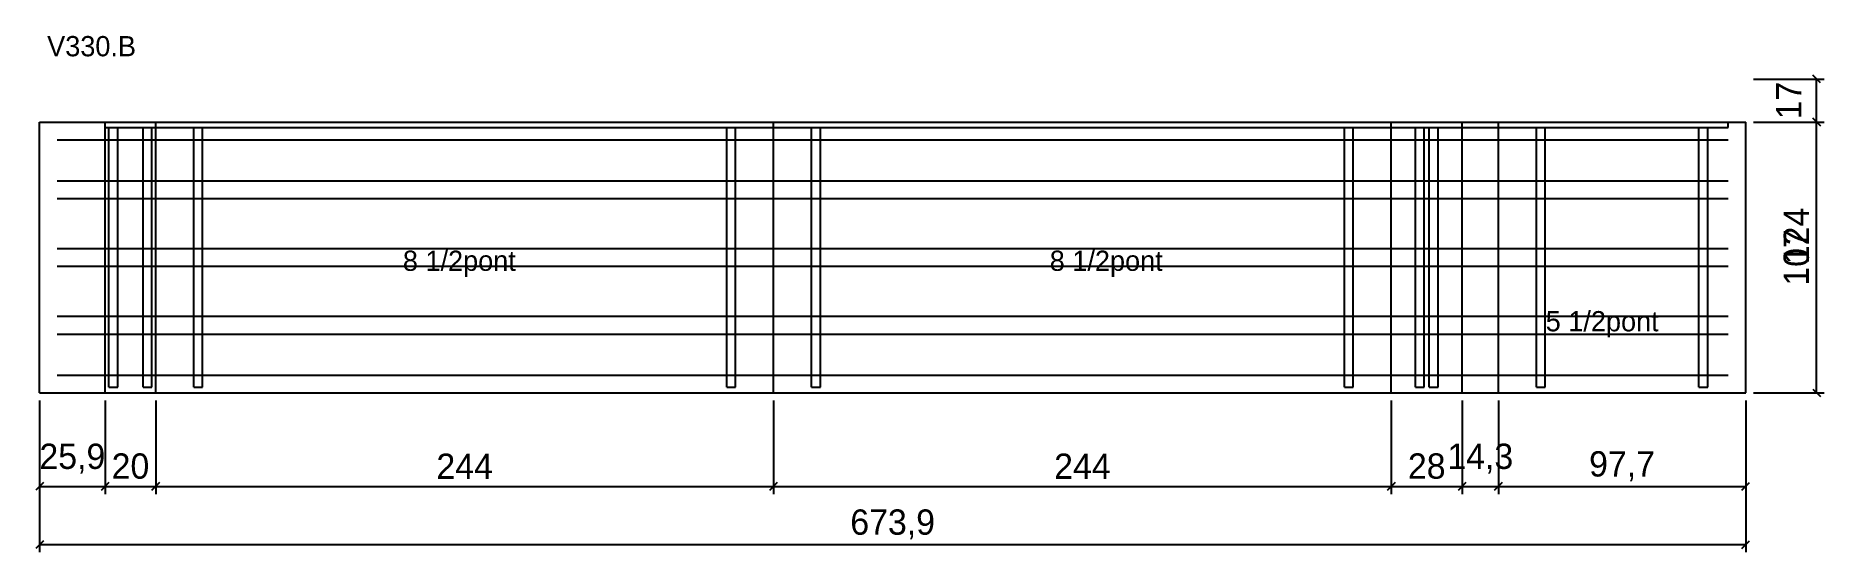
# Model space of a CAD drawing. Extents: x -2 to 705, y -320 to -116.
import ezdxf
from ezdxf.enums import TextEntityAlignment as Align

# ---------------------------------------------------------------- set-up
doc = ezdxf.new("R2010")
doc.units = 0
for name, color, linetype in [('COTA', 241, 'Continuous'), ('NOMENCLATURA', 7, 'Continuous'), ('Painéis', 200, 'Continuous'), ('SARR_2.2x7', 40, 'Continuous'), ('SARR_3.5x7', 81, 'Continuous'), ('texto', 7, 'Continuous')]:
    doc.layers.add(name, color=color, linetype=linetype)
doc.dimstyles.new('PAINEL', dxfattribs={"dimtxt": 10, "dimasz": 3, "dimexe": 3, "dimexo": 3, "dimgap": 3, "dimtad": 1, "dimblk": 'OBLIQUE', "dimblk1": 'OBLIQUE', "dimcen": 2.5, "dimclrd": 4, "dimclre": 4, "dimclrt": 240, "dimazin": 3, "dimtfac": 1, "dimtmove": 0, "dimatfit": 3})

# ---------------------------------------------------------------- blocks, each defined once
blk = doc.blocks.new('_OBLIQUE')
at = {"color": 0, "linetype": 'BYBLOCK'}
blk.add_line((-0.5, -0.5), (0.5, 0.5), dxfattribs=at)

msp = doc.modelspace()

# ---------------------------------------------------------------- linework, layer by layer
at = {"layer": 'Painéis'}
for p, q in [((0, -150), (25.9, -150)), ((0, -257), (0, -150)), ((25.9, -257), (25.9, -150)), ((25.9, -150), (45.9, -150)), ((45.9, -257), (45.9, -150)), ((45.9, -150), (289.9, -150)), ((289.9, -257), (289.9, -150)), ((289.9, -150), (533.9, -150)), ((533.9, -257), (533.9, -150)), ((533.9, -150), (561.9, -150)), ((561.9, -257), (561.9, -150)), ((561.9, -150), (576.2, -150)), ((576.2, -257), (576.2, -150)), ((576.2, -150), (673.9, -150)), ((673.9, -257), (673.9, -150)), ((0, -257), (25.9, -257)), ((25.9, -257), (45.9, -257)), ((45.9, -257), (289.9, -257)), ((289.9, -257), (533.9, -257)), ((533.9, -257), (561.9, -257)), ((561.9, -257), (576.2, -257)), ((576.2, -257), (673.9, -257))]:
    msp.add_line(p, q, dxfattribs=at)
at = {"layer": 'SARR_2.2x7'}
for p, q in [((25.9, -150), (45.9, -150)), ((25.9, -152.2), (25.9, -150)), ((25.9, -152.2), (45.9, -152.2)), ((45.9, -152.2), (45.9, -150)), ((45.9, -150), (289.9, -150)), ((45.9, -152.2), (45.9, -150)), ((45.9, -152.2), (289.9, -152.2)), ((289.9, -152.2), (289.9, -150)), ((289.9, -150), (533.9, -150)), ((289.9, -152.2), (289.9, -150)), ((289.9, -152.2), (533.9, -152.2)), ((533.9, -152.2), (533.9, -150)), ((533.9, -150), (561.9, -150)), ((533.9, -152.2), (533.9, -150)), ((533.9, -152.2), (561.9, -152.2)), ((561.9, -152.2), (561.9, -150)), ((561.9, -150), (576.2, -150)), ((561.9, -152.2), (561.9, -150)), ((561.9, -152.2), (576.2, -152.2)), ((576.2, -152.2), (576.2, -150)), ((576.2, -150), (666.9, -150)), ((576.2, -152.2), (576.2, -150)), ((576.2, -152.2), (666.9, -152.2)), ((666.9, -152.2), (666.9, -150))]:
    msp.add_line(p, q, dxfattribs=at)
for points in [[(7, -157), (25.9, -157)], [(25.9, -157), (45.9, -157)], [(45.9, -157), (289.9, -157)], [(289.9, -157), (533.9, -157)], [(533.9, -157), (561.9, -157)], [(561.9, -157), (576.2, -157)], [(576.2, -157), (666.9, -157)], [(7, -173.25), (25.9, -173.25)], [(25.9, -173.25), (45.9, -173.25)], [(45.9, -173.25), (289.9, -173.25)], [(289.9, -173.25), (533.9, -173.25)], [(533.9, -173.25), (561.9, -173.25)], [(561.9, -173.25), (576.2, -173.25)], [(576.2, -173.25), (666.9, -173.25)], [(7, -180.25), (25.9, -180.25)], [(25.9, -180.25), (45.9, -180.25)], [(45.9, -180.25), (289.9, -180.25)], [(289.9, -180.25), (533.9, -180.25)], [(533.9, -180.25), (561.9, -180.25)], [(561.9, -180.25), (576.2, -180.25)], [(576.2, -180.25), (666.9, -180.25)], [(7, -200), (25.9, -200)], [(25.9, -200), (45.9, -200)], [(45.9, -200), (289.9, -200)], [(289.9, -200), (533.9, -200)], [(533.9, -200), (561.9, -200)], [(561.9, -200), (576.2, -200)], [(576.2, -200), (666.9, -200)], [(7, -207), (25.9, -207)], [(25.9, -207), (45.9, -207)], [(45.9, -207), (289.9, -207)], [(289.9, -207), (533.9, -207)], [(533.9, -207), (561.9, -207)], [(561.9, -207), (576.2, -207)], [(576.2, -207), (666.9, -207)], [(7, -226.75), (25.9, -226.75)], [(25.9, -226.75), (45.9, -226.75)], [(45.9, -226.75), (289.9, -226.75)], [(289.9, -226.75), (533.9, -226.75)], [(533.9, -226.75), (561.9, -226.75)], [(561.9, -226.75), (576.2, -226.75)], [(576.2, -226.75), (666.9, -226.75)], [(7, -233.75), (25.9, -233.75)], [(25.9, -233.75), (45.9, -233.75)], [(45.9, -233.75), (289.9, -233.75)], [(289.9, -233.75), (533.9, -233.75)], [(533.9, -233.75), (561.9, -233.75)], [(561.9, -233.75), (576.2, -233.75)], [(576.2, -233.75), (666.9, -233.75)], [(7, -250), (25.9, -250)], [(25.9, -250), (45.9, -250)], [(45.9, -250), (289.9, -250)], [(289.9, -250), (533.9, -250)], [(533.9, -250), (561.9, -250)], [(561.9, -250), (576.2, -250)], [(576.2, -250), (666.9, -250)]]:
    msp.add_lwpolyline(points, dxfattribs=at)
at = {"layer": 'SARR_3.5x7'}
for p, q in [((27.4, -152.2), (30.9, -152.2)), ((27.4, -254.8), (27.4, -152.2)), ((30.9, -254.8), (30.9, -152.2)), ((40.9, -152.2), (44.4, -152.2)), ((40.9, -254.8), (40.9, -152.2)), ((44.4, -254.8), (44.4, -152.2)), ((60.9, -152.2), (64.4, -152.2)), ((60.9, -254.8), (60.9, -152.2)), ((64.4, -254.8), (64.4, -152.2)), ((271.4, -152.2), (274.9, -152.2)), ((271.4, -254.8), (271.4, -152.2)), ((274.9, -254.8), (274.9, -152.2)), ((304.9, -152.2), (308.4, -152.2)), ((304.9, -254.8), (304.9, -152.2)), ((308.4, -254.8), (308.4, -152.2)), ((515.4, -152.2), (518.9, -152.2)), ((515.4, -254.8), (515.4, -152.2)), ((518.9, -254.8), (518.9, -152.2)), ((543.4, -152.2), (546.9, -152.2)), ((543.4, -254.8), (543.4, -152.2)), ((546.9, -254.8), (546.9, -152.2)), ((548.9, -152.2), (552.4, -152.2)), ((548.9, -254.8), (548.9, -152.2)), ((552.4, -254.8), (552.4, -152.2)), ((591.2, -152.2), (594.7, -152.2)), ((591.2, -254.8), (591.2, -152.2)), ((594.7, -254.8), (594.7, -152.2)), ((655.4, -152.2), (658.9, -152.2)), ((655.4, -254.8), (655.4, -152.2)), ((658.9, -254.8), (658.9, -152.2)), ((27.4, -254.8), (30.9, -254.8)), ((40.9, -254.8), (44.4, -254.8)), ((60.9, -254.8), (64.4, -254.8)), ((271.4, -254.8), (274.9, -254.8)), ((304.9, -254.8), (308.4, -254.8)), ((515.4, -254.8), (518.9, -254.8)), ((543.4, -254.8), (546.9, -254.8)), ((548.9, -254.8), (552.4, -254.8)), ((591.2, -254.8), (594.7, -254.8)), ((655.4, -254.8), (658.9, -254.8))]:
    msp.add_line(p, q, dxfattribs=at)

# ---------------------------------------------------------------- texts
at = {"layer": 'NOMENCLATURA'}
msp.add_text('V330.B', height=8, dxfattribs=at).set_placement((3, -124))
at = {"layer": 'texto', "color": 2}
for s, p in [('8 1/2pont', (165.8, -204.8)), ('8 1/2pont', (421.3, -204.8)), ('5 1/2pont', (617.2, -228.7))]:
    msp.add_text(s, height=8, dxfattribs=at).set_placement(p, align=Align.MIDDLE_CENTER)

# ---------------------------------------------------------------- dimensions: what is measured, and where the dimension line sits
at = {"layer": 'COTA'}
for base, p1, p2 in [((701.9, -257), (673.9, -257), (673.9, -133)), ((701.9, -150), (673.9, -150), (673.9, -133)), ((701.9, -257), (673.9, -257), (673.9, -150))]:
    msp.add_linear_dim(base=base, p1=p1, p2=p2, angle=90, dimstyle='PAINEL', dxfattribs=at).render()
for base, p1, p2 in [((0, -294), (0, -257), (25.9, -257)), ((0, -317), (0, -257), (673.9, -257)), ((25.9, -294), (25.9, -257), (45.9, -257)), ((45.9, -294), (45.9, -257), (289.9, -257)), ((289.9, -294), (289.9, -257), (533.9, -257)), ((533.9, -294), (533.9, -257), (561.9, -257)), ((561.9, -294), (561.9, -257), (576.2, -257)), ((576.2, -294), (576.2, -257), (673.9, -257))]:
    msp.add_linear_dim(base=base, p1=p1, p2=p2, dimstyle='PAINEL', dxfattribs=at).render()

doc.saveas('drawing.dxf')
